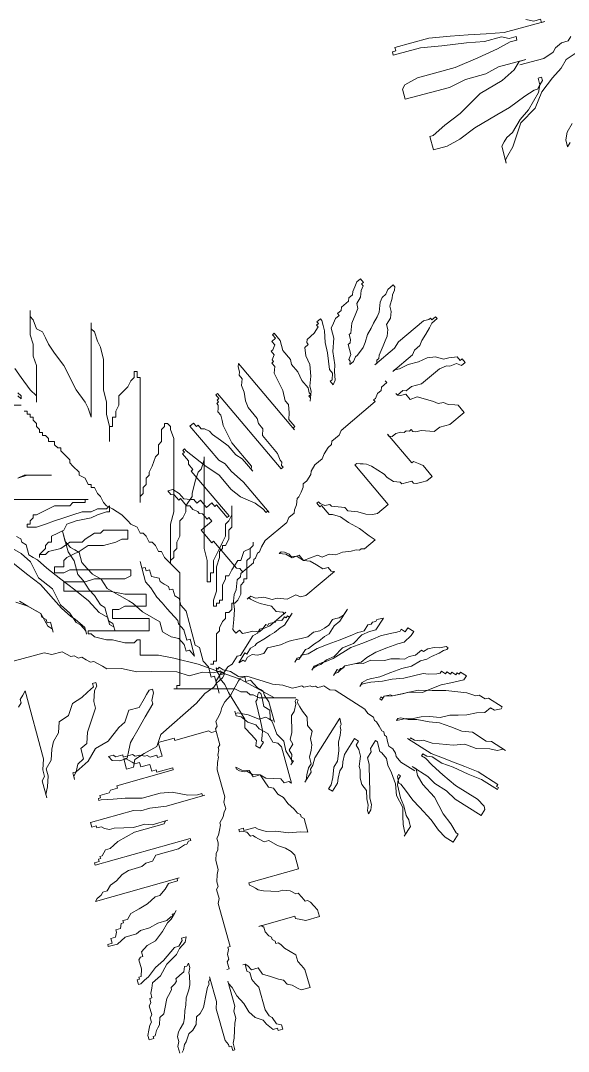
# Model space of a CAD drawing. Header units: millimetres. Extents: x -37049 to 129367, y 25385 to 90033.
# Drawn here: x 17168 to 18137, y 55000 to 56825 of the extents above; entities that cross this region are included whole.
import ezdxf

# ---------------------------------------------------------------- set-up
doc = ezdxf.new("R2010")
doc.units = ezdxf.units.MM
doc.header["$MEASUREMENT"] = 0
doc.layers.add('NCAY', color=3, linetype='Continuous', lineweight=13)

# ---------------------------------------------------------------- blocks, each defined once
blk = doc.blocks.new('A$C006502C1')
at = {"layer": 'NCAY', "color": 50}
for points in [[(236.4, 646.8), (250, 644), (262.1, 647.3), (263.7, 641.3), (269.7, 642.9), (197.5, 623.5), (165.7, 621.4), (134, 619.3), (102.3, 617.2), (64.6, 613.5), (4.4, 597.3), (6, 591.3), (0, 589.7), (1.6, 583.7), (49.8, 596.6), (87.5, 600.3), (131.3, 605.6), (163, 607.7), (193.1, 615.8), (206.7, 613), (218.8, 616.3), (220.4, 610.3), (208.3, 607), (185.9, 594.5), (151.4, 578.8), (110.9, 561.5), (44.7, 543.6), (22.2, 531.1), (17.8, 523.5), (22.7, 505.5), (100.9, 526.5), (129.4, 540.6), (165.5, 550.4), (188, 562.8), (236.1, 575.8), (224.1, 572.6), (215.3, 557.3), (194.4, 538.8), (155.5, 515.4), (119.9, 480), (93, 459.9), (72.2, 441.4), (66.2, 439.8), (72.6, 415.7), (96.7, 422.2), (119.2, 434.7), (146, 454.8), (184.9, 478.2), (207.4, 490.7), (234.2, 510.8), (250.7, 521.7), (256.7, 523.3), (261.1, 530.9), (257.9, 543), (263.9, 544.6), (265.5, 538.6), (261.1, 530.9), (258.3, 517.3), (240.7, 486.7), (225.9, 469.8), (212.7, 446.9), (202.3, 437.7), (197.9, 430.1), (193.5, 422.4), (201.6, 392.3), (199.9, 398.4), (204.3, 406), (213.1, 421.3), (220.3, 442.5), (227.5, 463.8), (252.7, 490), (264.3, 518.9), (283.5, 543.4), (298.4, 560.3), (307.2, 575.6), (323.6, 586.4)], [(318.2, 462.4), (309.4, 447.2), (306.7, 433.5), (309.9, 421.5), (314.3, 429.1)], [(315.5, 616.5), (311.1, 608.9), (299.1, 605.6), (288.7, 596.4), (284.3, 588.8), (267.8, 577.9), (225.7, 566.5)]]:
    blk.add_lwpolyline(points, dxfattribs=at)
blk = doc.blocks.new('A$C52F234E3')
at = {"layer": 'NCAY', "color": 105}
for points in [[(842, 851.9), (836.7, 858.2), (830.8, 858.7), (790.6, 906.3), (787.4, 903.6), (768.6, 925.8), (787.6, 941.9), (782.3, 948.3), (779.1, 945.6), (771.1, 955.1), (765.2, 955.6), (762.5, 958.8), (754, 962.4), (748.6, 968.8), (742.8, 969.3), (732, 982), (728.9, 979.3), (720.8, 988.8), (714.9, 989.3), (709.6, 995.6), (718.6, 997.8), (729.8, 991), (737.9, 981.5), (749.6, 980.5), (755.4, 980), (760.8, 973.7), (767.1, 979), (777.9, 966.3), (787.4, 974.4), (792.8, 968), (795.9, 970.7), (814.7, 948.5), (817.9, 951.2), (750.8, 1030.5), (754, 1033.2), (745.9, 1042.7), (746.4, 1048.6), (735.7, 1061.3), (738.8, 1063.9), (736.2, 1067.1), (739.3, 1069.8), (742, 1066.6), (758.6, 1053.4), (775.2, 1040.2), (800.3, 1023.4), (821.8, 998), (838.4, 984.8), (864, 973.8), (877.9, 963.8), (883.3, 957.5), (886.4, 960.2), (889.1, 957), (843.5, 1010.9), (821.5, 1030.5), (810.8, 1043.2), (799.6, 1050), (748.6, 1110.3), (754.9, 1115.6), (760.3, 1109.3), (763.5, 1112), (768.8, 1105.6), (774.7, 1105.1), (783.2, 1101.5), (788.6, 1095.1), (802.5, 1085.1), (816.4, 1075.1), (829.8, 1059.2), (841, 1052.4), (859.8, 1030.2), (857.1, 1033.4), (857.6, 1039.2), (822.8, 1080.5), (815.2, 1095.8), (807.6, 1111.2), (805.4, 1120.2), (803.2, 1129.3), (797.9, 1135.6), (798.4, 1141.5), (798.8, 1147.3), (796.2, 1150.5), (799.3, 1153.2), (796.7, 1156.3), (799.8, 1159), (794.5, 1165.4), (797.6, 1168.1), (910.3, 1034.8), (913.5, 1037.5), (910.8, 1040.7), (911.3, 1046.5), (908.6, 1049.7), (903.7, 1061.9), (876.9, 1093.6), (877.9, 1105.3), (869.8, 1114.8), (867.6, 1123.9), (851.5, 1142.9), (846.7, 1155.1), (844.9, 1170), (840.1, 1182.2), (841, 1193.9), (835.7, 1200.2), (836.2, 1206.1), (834, 1215.1), (834.5, 1221), (933.7, 1103.6), (931.1, 1106.7), (934.2, 1109.4), (923.5, 1122.1), (924.5, 1133.8), (922.8, 1148.7), (917.4, 1155.1), (913, 1173.1), (905.4, 1188.5), (897.9, 1203.9), (898.8, 1215.6), (893.5, 1221.9), (896.7, 1224.6), (894, 1227.8), (897.6, 1236.3), (892.3, 1242.6), (895.4, 1245.3), (899.1, 1253.9), (893.7, 1260.2), (900.1, 1265.6), (894.7, 1271.9), (897.9, 1274.6), (908.6, 1261.9), (913, 1243.9), (926.4, 1228), (928.6, 1219), (939.3, 1206.3), (946.9, 1190.9), (957.6, 1178.2), (959.8, 1169.2), (962.5, 1166), (959.3, 1163.3), (962, 1160.2), (961.5, 1154.3), (962, 1160.2), (963, 1171.9), (960.8, 1180.9), (962.3, 1198.4), (961, 1219.2), (953.5, 1234.6), (951.8, 1249.4), (958.1, 1254.8), (955.4, 1258), (955.9, 1263.8), (968.6, 1274.6), (975.4, 1285.8), (972.7, 1288.9), (975.9, 1291.6), (973.2, 1294.8), (979.6, 1300.2), (982.3, 1297), (984.5, 1288), (986.7, 1278.9), (987.9, 1258.2), (992.3, 1240.1), (995.7, 1210.4), (1001, 1204), (1000.1, 1192.3), (996.9, 1189.6), (1002.3, 1183.3), (1005.9, 1191.8), (1004.2, 1206.7), (1005.2, 1218.4), (1001.3, 1242.3), (1003.2, 1265.8), (998.8, 1283.8), (1002.5, 1292.3), (1006.2, 1300.9), (1012.5, 1306.2), (1009.8, 1309.4), (1016.2, 1314.8), (1016.7, 1320.6), (1029.3, 1331.4), (1029.8, 1337.2), (1036.2, 1342.6), (1036.7, 1348.4), (1040.3, 1357), (1044, 1365.5), (1050.3, 1370.9), (1055.7, 1364.5), (1052.5, 1361.8), (1055.2, 1358.7), (1051.5, 1350.1), (1051, 1344.3), (1050.6, 1338.4), (1043.7, 1327.2), (1045.9, 1318.2), (1042.3, 1309.6), (1034.9, 1292.6), (1034.5, 1286.7), (1033.5, 1275), (1030.3, 1272.3), (1032.5, 1263.3), (1032, 1257.4), (1028.9, 1254.8), (1031, 1245.7), (1033.2, 1236.7), (1029.6, 1228.2), (1032.3, 1225), (1031.8, 1219.1), (1038.1, 1224.5), (1041.8, 1233), (1045, 1235.7), (1055, 1249.6), (1058.6, 1258.2), (1062.8, 1272.5), (1069.6, 1283.8), (1073.2, 1292.3), (1080.1, 1303.5), (1083.7, 1312.1), (1084.7, 1323.8), (1085.2, 1329.6), (1088.8, 1338.1), (1095.2, 1343.5), (1098.8, 1352), (1108.4, 1360.1), (1111, 1356.9), (1110.6, 1351.1), (1106.9, 1342.5), (1106.4, 1336.7), (1102.3, 1322.3), (1104.5, 1313.3), (1103.5, 1301.5), (1096.7, 1290.3), (1098.9, 1281.3), (1097.9, 1269.6), (1094.2, 1261.1), (1090.6, 1252.5), (1086.9, 1244), (1083.2, 1235.5), (1082.8, 1229.6), (1079.6, 1226.9), (1079.1, 1221.1), (1075.9, 1218.4), (1110.8, 1247.9), (1117.6, 1259.1), (1162, 1296.6), (1171.1, 1298.8), (1174.2, 1301.5), (1176.9, 1298.3), (1183.2, 1303.7), (1185.9, 1300.5), (1176.4, 1292.5), (1172.8, 1283.9), (1165.9, 1272.7), (1159.1, 1261.5), (1155.4, 1253), (1145.9, 1244.9), (1142.3, 1236.4), (1107.4, 1206.9), (1110.6, 1209.6), (1119.6, 1211.8), (1135, 1219.3), (1153, 1223.7), (1168.4, 1231.3), (1183.3, 1233), (1197.6, 1228.8), (1206.7, 1231), (1221.5, 1232.7), (1226.9, 1226.3), (1230.1, 1229), (1235.4, 1222.7), (1229.1, 1217.3), (1220.6, 1221), (1208.4, 1216.1), (1202.5, 1216.6), (1190.3, 1211.7), (1158.6, 1184.9), (1149.6, 1182.7), (1140.6, 1180.5), (1131.1, 1172.5), (1125.2, 1173), (1115.7, 1164.9), (1113, 1168.1), (1115.7, 1164.9), (1121.5, 1164.4), (1130.6, 1166.6), (1138.6, 1157.1), (1150.8, 1162), (1165.2, 1157.8), (1179.6, 1153.7), (1188.1, 1150), (1197.2, 1152.2), (1205.7, 1148.5), (1217.4, 1147.6), (1223.3, 1147.1), (1234, 1134.4), (1208.6, 1112.9), (1199.6, 1110.7), (1190.6, 1108.5), (1181.1, 1100.5), (1157.6, 1102.5), (1148.6, 1100.3), (1142.8, 1100.8), (1140.1, 1103.9), (1136.9, 1101.3), (1131.1, 1101.7), (1127.9, 1099.1), (1122, 1099.6), (1113, 1097.4), (1106.7, 1092), (1100.8, 1092.5), (1098.1, 1095.7), (1141.1, 1044.9), (1144.2, 1047.6), (1152.8, 1043.9), (1161.3, 1040.3), (1177.4, 1021.2), (1167.9, 1013.2), (1158.9, 1011), (1149.8, 1008.8), (1144, 1009.3), (1141.3, 1012.5), (1132.3, 1010.3), (1123.3, 1008.1), (1120.6, 1011.2), (1108.9, 1012.2), (1097.6, 1019.1), (1092.3, 1025.4), (1081.1, 1032.3), (1069.8, 1039.1), (1061.3, 1042.8), (1055.4, 1043.2), (1049.6, 1043.7), (1043.7, 1044.2), (1040.6, 1041.5), (1099.6, 971.7), (1080.6, 955.7), (1071.6, 953.5), (1059.8, 954.4), (1045.5, 958.6), (1027.9, 960.1), (1022.5, 966.4), (1010.8, 967.4), (1005, 967.9), (999.1, 968.4), (996.4, 971.6), (987.4, 969.4), (978.9, 973), (976.2, 976.2), (973, 973.5), (978.4, 967.2), (981.5, 969.9), (995, 954), (1000.8, 953.5), (1015.2, 949.4), (1029.1, 939.3), (1048.9, 928.8), (1065.5, 915.7), (1076.7, 908.8), (1057.7, 892.7), (1051.8, 893.2), (1048.6, 890.5), (1042.8, 891), (1033.8, 888.8), (1018.9, 887.1), (1006.7, 882.3), (995, 883.3), (982.8, 878.4), (974.2, 882), (962, 877.2), (949.8, 872.3), (941.8, 881.8), (929.6, 877), (918.4, 883.8), (906.7, 884.8), (909.8, 887.5), (915.7, 887), (924.2, 883.3), (926.9, 880.1), (938.6, 879.1), (949.8, 872.3), (961.6, 871.3), (972.8, 864.5), (984, 857.6), (993, 859.8), (998.4, 853.5), (1004.2, 853), (953.5, 810.1), (944.5, 807.9), (935.9, 811.6), (920.6, 804), (903, 805.5), (894, 803.3), (879.6, 807.5), (864.7, 805.8), (856.2, 809.4), (849.8, 804.1), (853, 806.7), (855.7, 803.6), (864.2, 799.9), (872.8, 796.2), (893, 791.6), (901.1, 782.1), (906.9, 781.6), (912.8, 781.1), (915.5, 777.9), (918.6, 780.6), (890.1, 756.5), (877.9, 751.6), (871.6, 746.2), (865.7, 746.7), (859.8, 747.2), (850.8, 745), (841.8, 742.8), (836.4, 749.2), (830.1, 743.8), (824.7, 750.2), (825.2, 756), (825.7, 761.9), (826.2, 767.7), (827.6, 785.3), (825.9, 800.2), (826.9, 811.9), (830.6, 820.4), (831.5, 832.1), (832, 838), (838.4, 843.3), (838.9, 849.2), (861.1, 868), (861.5, 873.8), (864.7, 876.5), (868.4, 885), (871.5, 887.7), (875.2, 896.3), (882, 907.5), (920.1, 939.7), (923.7, 948.2), (933.3, 956.2), (933.7, 962.1), (937.4, 970.6), (938.4, 982.3), (941.5, 985), (945.2, 993.5), (948.9, 1002.1), (949.3, 1007.9), (955.7, 1013.3), (962.5, 1024.5), (963, 1030.4), (969.8, 1041.6), (982.5, 1052.3), (986.2, 1060.9), (993, 1072.1), (999.3, 1077.4), (999.8, 1083.3), (1012.5, 1094), (1016.2, 1102.5), (1076.4, 1153.5), (1073.7, 1156.7), (1076.9, 1159.3), (1080.6, 1167.9), (1086.9, 1173.2), (1087.4, 1179.1), (1096.9, 1187.1), (1094.2, 1190.3)], [(784.8, 688.6), (790.2, 688.6), (790.2, 694), (795.6, 694), (795.6, 742.6), (801, 748), (801, 753.4), (806.4, 764.2), (811.8, 769.6), (811.8, 780.4), (817.2, 780.4), (822.6, 785.8), (822.6, 796.6), (828, 796.6), (833.4, 802), (838.8, 812.8), (838.8, 828.9), (844.2, 834.3), (844.2, 839.7), (849.6, 839.7), (849.6, 872.1), (855, 877.5), (855, 893.7), (860.4, 899.1), (860.4, 904.5), (860.4, 899.1), (855, 893.7), (844.2, 888.3), (838.8, 872.1), (833.4, 872.1), (822.6, 855.9), (817.2, 845.1), (811.8, 845.1), (811.8, 839.7), (806.4, 828.9), (806.4, 802), (801, 802), (801, 796.6), (795.6, 796.6), (795.6, 791.2), (790.2, 791.2), (790.2, 802), (795.6, 818.2), (795.6, 861.3), (801, 877.5), (801, 888.3), (806.4, 893.7), (806.4, 899.1), (811.8, 899.1), (817.2, 909.9), (817.2, 926.1), (822.6, 931.5), (822.6, 969.3), (822.6, 953.1), (817.2, 942.3), (811.8, 936.9), (811.8, 915.3), (806.4, 904.5), (801, 893.7), (795.6, 882.9), (790.2, 872.1), (790.2, 850.5), (784.8, 850.5), (784.8, 834.3), (779.4, 834.3), (779.4, 872.1), (774, 893.7), (774, 1055.7), (774, 1050.3), (768.6, 1034.1), (763.2, 1028.7), (757.8, 1012.5), (752.4, 990.9), (752.4, 985.5), (741.6, 969.3), (741.6, 958.5), (736.2, 947.7), (730.7, 942.3), (730.7, 915.3), (725.3, 904.5), (725.3, 893.7), (719.9, 888.3), (719.9, 877.5), (714.5, 872.1), (714.5, 866.7), (714.5, 936.9), (719.9, 958.5), (719.9, 1088.1), (714.5, 1104.3), (714.5, 1109.7), (709.1, 1115.1), (703.7, 1115.1), (703.7, 1109.7), (698.3, 1104.3), (698.3, 1082.7), (692.9, 1077.3), (692.9, 1061.1), (687.5, 1055.7), (682.1, 1039.5), (676.7, 1028.7), (676.7, 1023.3), (671.3, 1017.9), (671.3, 1007.1), (665.9, 1001.7), (665.9, 990.9), (660.5, 985.5), (660.5, 974.7), (660.5, 1196), (655.1, 1196), (655.1, 1206.8), (649.7, 1206.8), (649.7, 1196), (644.3, 1190.6), (638.9, 1179.8), (628.1, 1169), (622.7, 1163.6), (622.7, 1147.4), (617.3, 1136.7), (617.3, 1125.9), (611.9, 1125.9), (611.9, 1109.7), (606.5, 1109.7), (606.5, 1082.7), (606.5, 1109.7), (601.1, 1131.3), (601.1, 1152.8), (595.7, 1174.4), (595.7, 1228.4), (590.3, 1250), (584.9, 1260.8), (579.5, 1277), (574.1, 1282.4), (574.1, 1293.2), (574.1, 1125.9), (568.7, 1142), (563.3, 1152.8), (547.1, 1174.4), (525.5, 1217.6), (509.3, 1239.2), (498.5, 1255.4), (493.1, 1266.2), (487.7, 1277), (476.9, 1282.4), (471.5, 1298.6), (466.1, 1304), (466.1, 1314.8), (466.1, 1271.6), (471.5, 1255.4), (471.5, 1233.8), (476.9, 1217.6), (476.9, 1152.8), (476.9, 1163.6), (466.1, 1174.4), (449.8, 1196), (439, 1212.2)], [(444.4, 1169), (449.8, 1163.6), (449.8, 1158.2), (444.4, 1163.6)], [(433.6, 1147.4), (449.8, 1147.4), (358, 1147.4)], [(444.4, 1017.9), (455.2, 1023.3), (503.9, 1023.3), (460.7, 1023.3), (444.4, 1017.9)], [(417.4, 980.1), (568.7, 980.1), (563.3, 980.1), (563.3, 974.7), (541.7, 974.7), (536.3, 969.3), (509.3, 969.3), (498.5, 963.9), (487.7, 958.5), (476.9, 953.1), (471.5, 953.1), (471.5, 947.7), (466.1, 942.3), (466.1, 936.9), (460.7, 936.9), (460.7, 931.5), (476.9, 931.5), (493.1, 936.9), (509.3, 942.3), (525.5, 947.7), (541.7, 953.1), (557.9, 958.5), (574.1, 958.5), (584.9, 963.9), (601.1, 963.9), (606.5, 969.3), (606.5, 958.5), (601.1, 958.5), (584.9, 953.1), (574.1, 947.7), (547.1, 942.3), (530.9, 936.9), (525.5, 926.1), (514.7, 920.7), (503.9, 915.3), (503.9, 904.5), (498.5, 904.5), (493.1, 899.1), (493.1, 893.7), (487.7, 888.3), (482.3, 882.9), (482.3, 877.5), (482.3, 882.9), (493.1, 882.9), (498.5, 888.3), (520.1, 893.7), (536.3, 904.5), (557.9, 904.5), (563.3, 909.9), (579.5, 920.7), (590.3, 920.7), (595.7, 926.1), (638.9, 926.1), (638.9, 909.9), (628.1, 909.9), (617.3, 904.5), (595.7, 899.1), (568.7, 899.1), (552.5, 888.3), (541.7, 882.9), (530.9, 877.5), (525.5, 872.1), (525.5, 861.3), (509.3, 861.3), (509.3, 850.5), (525.5, 850.5), (536.3, 855.9), (644.3, 855.9), (644.3, 845.1), (633.5, 839.7), (579.5, 839.7), (563.3, 834.3), (525.5, 834.3), (525.5, 818.2), (606.5, 818.2), (633.5, 812.8), (671.3, 812.8), (671.3, 791.2), (633.5, 791.2), (622.7, 785.8), (611.9, 785.8), (611.9, 769.6), (676.7, 769.6), (676.7, 748), (568.7, 748), (568.7, 742.6), (574.1, 742.6), (579.5, 737.2), (601.1, 731.8), (611.9, 731.8), (633.5, 726.4), (649.7, 726.4), (655.1, 731.8), (660.5, 731.8), (660.5, 704.8), (692.9, 704.8), (719.9, 699.4), (763.2, 688.6), (838.8, 661.6), (898.2, 629.2), (936, 629.2), (871.2, 629.2), (860.4, 634.6), (855, 634.6), (849.6, 640), (838.8, 640), (828, 645.4), (719.9, 645.4), (725.3, 645.4), (725.3, 650.8), (730.7, 650.8), (730.7, 850.5), (709.1, 872.1), (703.7, 877.5), (698.3, 888.3), (692.9, 888.3), (687.5, 899.1), (682.1, 904.5), (676.7, 904.5), (671.3, 915.3), (665.9, 920.7), (660.5, 920.7), (655.1, 931.5), (644.3, 936.9), (638.9, 942.3), (628.1, 953.1), (611.9, 963.9), (601.1, 969.3), (595.7, 974.7), (590.3, 985.5), (584.9, 990.9), (579.5, 1001.7), (574.1, 1001.7), (574.1, 1007.1), (568.7, 1007.1), (563.3, 1017.9), (552.5, 1023.3), (552.5, 1028.7), (541.7, 1039.5), (536.3, 1044.9), (536.3, 1050.3), (530.9, 1055.7), (525.5, 1061.1), (520.1, 1066.5), (520.1, 1071.9), (514.7, 1071.9), (509.3, 1077.3), (509.3, 1082.7), (498.5, 1082.7), (498.5, 1088.1), (493.1, 1093.5), (487.7, 1093.5), (487.7, 1098.9), (482.3, 1098.9), (482.3, 1104.3), (476.9, 1109.7), (476.9, 1115.1), (471.5, 1120.5), (471.5, 1125.9), (466.1, 1125.9), (466.1, 1131.3), (460.7, 1131.3), (460.7, 1136.7), (455.2, 1136.7)], [(800.5, 637.4), (792.4, 667.4), (786.4, 665.8), (781.5, 683.9), (772.2, 694.3), (765.8, 718.3), (758.1, 722.7), (741.9, 782.9), (732.7, 793.3), (729.5, 805.3), (721.8, 809.7), (718.6, 821.7), (712.6, 820.1), (710.9, 826.1), (703.3, 830.5), (695.7, 834.9), (694.1, 840.9), (680.4, 843.7), (677.2, 855.7), (671.1, 854.1), (669.5, 860.1), (663.5, 858.5), (660.3, 870.5), (670, 834.5), (679.2, 824), (690.1, 807.6), (699.4, 797.2), (708.6, 786.8), (727.1, 766), (728.7, 760), (738, 749.6), (742.9, 731.5), (748.9, 733.1), (757, 703.1), (747.7, 713.5), (741.7, 711.8), (738.5, 723.9), (729.2, 734.3), (715.5, 737.1), (700.3, 745.9), (695.4, 763.9), (664.9, 781.5), (648, 796.3), (640.3, 800.7), (625.1, 809.5), (617.4, 813.9), (602.1, 822.7), (591.3, 839.1), (576, 847.9), (566.7, 858.3), (557.5, 868.7), (552.6, 886.7), (545, 891.1), (537.4, 895.5), (528.1, 905.9), (523.2, 924), (533, 887.9), (543.8, 871.5), (550.3, 847.4), (559.6, 837), (570.4, 820.6), (579.7, 810.2), (590.6, 793.7), (598.2, 789.3), (604.7, 765.3), (612.3, 760.9), (615.6, 748.9), (613.9, 754.9), (606.3, 759.3), (603.1, 771.3), (587.8, 780.1), (569.3, 800.9), (544.7, 820.1), (520.2, 839.3), (495.7, 858.5), (478.8, 873.3), (471.1, 877.7), (463.5, 882.1), (458.7, 900.1), (451, 904.5), (449.4, 910.6), (441.8, 915)], [(434.6, 893.7), (449.9, 884.9), (466.7, 870.1), (480.9, 841.6), (505.4, 822.4), (519.5, 794), (536.4, 779.2), (547.3, 762.7), (554.9, 758.3), (564.2, 747.9), (565.8, 741.9), (562.5, 753.9), (545.7, 768.7), (538, 773.1), (521.1, 788), (484.1, 829.6), (459.6, 848.8), (435, 868)], [(446.8, 800.2), (462.1, 791.4), (477.4, 782.6), (485, 778.2), (486.6, 772.2), (494.3, 767.8), (495.9, 761.8), (501.9, 763.4), (506.8, 745.4), (505.1, 751.4), (497.5, 755.8), (485, 778.2), (462.1, 791.4), (440.8, 798.6)], [(445.6, 612.8), (450, 620.5), (448.4, 626.5), (452.8, 634.1), (457.2, 641.7), (489.6, 521.4), (488.4, 501.8), (491.6, 489.7), (487.2, 482.1), (495.3, 452), (493.7, 458.1), (496.5, 471.7), (497.6, 491.4), (494.4, 503.4), (503.2, 518.7), (504.4, 538.3), (507.2, 552), (516, 567.2), (517.1, 586.9), (533.6, 597.8), (540.7, 619.1), (557.2, 629.9), (567.6, 639.2), (578, 648.5), (576.4, 654.5), (582.4, 656.1), (584, 650.1), (579.6, 642.4), (578.5, 622.8), (581.7, 610.7), (567.3, 568.2), (566.2, 548.5), (555.8, 539.3), (560.6, 521.2), (550.2, 512), (547.4, 498.3), (541.4, 496.7), (544.6, 484.7), (543, 490.7), (547.4, 498.3), (557.8, 507.6), (568.3, 516.8), (581.5, 539.7), (603.9, 552.2), (623.1, 576.7), (633.6, 586), (640.7, 607.3), (658.8, 612.1), (667.6, 627.4), (672, 635), (676.4, 642.7), (682.4, 644.3), (684, 638.3), (681.3, 624.6), (682.9, 618.6), (669.7, 595.7), (656.5, 572.8), (647.7, 557.5), (643.3, 549.9), (640.5, 536.3), (637.7, 522.6), (631.7, 521), (636.5, 502.9), (648.6, 506.2), (651.4, 519.8), (667.8, 530.7), (690.3, 543.2), (697.4, 564.5), (760, 620), (774.8, 636.9), (791.2, 647.8), (795.6, 655.4), (806, 664.7), (810.4, 672.3), (804.4, 670.7), (802.8, 676.7), (790.8, 673.4), (771.1, 674.6), (747, 668.1), (725.7, 675.3), (680.3, 676), (654.6, 675.5), (627.3, 681.1), (601.6, 680.6), (594, 685), (578.7, 693.8), (572.7, 692.2), (565.1, 696.6), (557.4, 701), (551.4, 699.3), (543.8, 703.7), (537.8, 702.1), (530.1, 706.5), (522.5, 710.9), (504.4, 706.1), (490.8, 708.8), (400.5, 684.5)], [(794.3, 657.9), (805.3, 675.5), (808.8, 673.3), (815.5, 683.8), (823.4, 688.6), (832.3, 702.7), (838, 704), (860.1, 739.1), (868.1, 743.9), (872.5, 751), (878.2, 752.3), (882.7, 759.3), (886.2, 757.1), (888.4, 760.6), (894.1, 761.9), (899.8, 763.2), (902.1, 766.7), (911.3, 765.8), (915.7, 772.8), (919.2, 770.6), (921.5, 774.1), (925, 771.9), (929.4, 778.9), (916.1, 757.8), (908.2, 753), (898, 744.7), (890.1, 739.9), (882.1, 735.1), (866.3, 725.5), (864, 721.9), (856.1, 717.1), (849.5, 706.6), (845.9, 708.8), (834.9, 691.2), (842.8, 696), (846.3, 693.8), (850.8, 700.9), (858.7, 705.7), (868, 704.8), (879.4, 707.4), (886.1, 717.9), (909, 723.1), (922.6, 729.2), (928.4, 730.5), (939.8, 733.1), (945.6, 734.4), (957, 737), (967.2, 745.3), (978.6, 747.9), (986.6, 752.7), (994.5, 757.6), (1001.2, 768.1), (1006.9, 769.4), (1012.6, 770.7), (1020.6, 775.5), (1027.2, 786), (1013.9, 765), (1003.8, 756.6), (994.9, 742.6), (987, 737.8), (976.8, 729.4), (968.9, 724.6), (958.7, 716.3), (953, 715), (944.1, 700.9), (938.4, 699.7), (934, 692.6), (936.2, 696.1), (941.9, 697.4), (946.3, 704.5), (957.8, 707.1), (973.7, 716.7), (993.1, 724.1), (1012.5, 731.5), (1031.9, 738.9), (1045.6, 745), (1051.3, 746.3), (1057, 747.6), (1063.7, 758.2), (1069.4, 759.5), (1071.6, 763), (1077.3, 764.3), (1079.5, 767.8), (1085.3, 769.1), (1091, 770.4), (1077.7, 749.3), (1066.3, 746.7), (1052.6, 740.6), (1038, 725.2), (1018.6, 717.8), (1004, 702.5), (990.4, 696.4), (980.2, 688), (974.5, 686.7), (966.5, 681.9), (964.3, 678.4), (968.7, 685.4), (982.4, 691.6), (988.1, 692.9), (1001.8, 699), (1033.6, 718.2), (1053, 725.6), (1072.4, 733), (1086.1, 739.2), (1103.2, 743.1), (1109, 744.4), (1114.7, 745.7), (1120.4, 747), (1122.6, 750.5), (1129.7, 746), (1134.1, 753.1), (1144.6, 746.4), (1140.2, 739.4), (1127.9, 727.6), (1116.4, 725), (1097, 717.5), (1077.6, 710.1), (1061.7, 700.5), (1051.6, 692.2), (1040.1, 689.6), (1028.6, 687), (1022.9, 685.7), (1020.7, 682.2), (1015, 680.9), (1012.8, 677.4), (1009.2, 679.6), (1002.6, 669), (1004.8, 672.5), (1010.5, 673.8), (1022.9, 685.7), (1040.1, 689.6), (1055.1, 690), (1068.7, 696.1), (1093, 695.5), (1104.4, 698.1), (1119.4, 698.5), (1128.6, 697.6), (1136.6, 702.4), (1148, 705), (1158.2, 713.4), (1161.7, 711.1), (1169.7, 715.9), (1181.1, 718.5), (1190.4, 717.6), (1196.1, 718.9), (1201.8, 720.2), (1205.3, 718), (1203.1, 714.5), (1197.4, 713.2), (1189.4, 708.4), (1175.8, 702.3), (1167.8, 697.5), (1156.4, 694.9), (1140.5, 685.2), (1123.3, 681.3), (1103.9, 673.9), (1084.5, 666.5), (1067.3, 662.6), (1061.6, 661.3), (1053.6, 656.5), (1049.2, 649.5), (1051.4, 653), (1057.2, 654.3), (1068.6, 656.9), (1089.3, 658.6), (1106.5, 662.5), (1127.2, 664.2), (1144.4, 668.1), (1161.6, 672), (1170.8, 671), (1185.8, 671.4), (1191.5, 672.7), (1193.7, 676.2), (1200.8, 671.8), (1203, 675.3), (1210, 670.9), (1212.2, 674.4), (1219.3, 670), (1221.5, 673.5), (1225, 671.3), (1227.2, 674.8), (1237.8, 668.1), (1233.3, 661.1), (1210.4, 655.9), (1193.2, 652), (1173.8, 644.6), (1160.2, 638.5), (1135.9, 639), (1124.5, 636.4), (1107.3, 632.5), (1103.8, 634.8), (1098.1, 633.5), (1092.3, 632.2), (1090.1, 628.6), (1086.6, 630.9), (1084.4, 627.3), (1087.9, 625.1), (1092.3, 632.2), (1107.3, 632.5), (1153.1, 642.9), (1177.3, 642.4), (1201.6, 641.9), (1238.5, 638.2), (1254.8, 632.9), (1260.6, 634.2), (1271.1, 627.5), (1276.8, 628.8), (1301.4, 613.3), (1299.2, 609.8), (1287.8, 607.2), (1280.7, 611.6), (1270.6, 603.3), (1255.6, 602.9), (1238.4, 599), (1223.5, 598.6), (1208.5, 598.3), (1191.3, 594.4), (1172.8, 596.2), (1157.8, 595.8), (1140.6, 591.9), (1131.4, 592.8), (1119.9, 590.2), (1114.2, 588.9), (1116.4, 592.4), (1122.1, 593.7), (1134.9, 590.6), (1149.9, 591), (1171.9, 586.9), (1190.4, 585.1), (1210.2, 577.6), (1230, 570), (1248.5, 568.2), (1273.1, 552.7), (1282.3, 551.8), (1306.9, 536.2), (1303.4, 538.5), (1297.7, 537.2), (1292, 535.9), (1279.2, 539), (1255, 539.5), (1235.2, 547.1), (1214.5, 545.4), (1177.5, 549.1), (1161.2, 554.4), (1155.5, 553.1), (1146.2, 554), (1139.2, 558.5), (1137, 554.9), (1133.5, 557.2), (1175.7, 530.6), (1195.5, 523), (1215.3, 515.5), (1235.1, 507.9), (1258.4, 498.1), (1293.5, 476), (1291.3, 472.5), (1294.8, 470.3), (1292.6, 466.7), (1264.5, 484.5), (1241.2, 494.2), (1214.4, 506.2), (1194.6, 513.8), (1177, 524.9), (1167.7, 525.8), (1160.7, 530.2), (1158.5, 526.7), (1165.5, 522.3), (1177.4, 509.9), (1196.3, 493.1), (1218.7, 474.1), (1257.3, 449.7), (1269.2, 437.3), (1270.5, 431.6), (1263.8, 421.1), (1218.1, 449.9), (1202.8, 464.4), (1181.7, 477.7), (1169.8, 490.1), (1141.7, 507.8), (1148.7, 503.4), (1151.3, 491.9), (1161, 476), (1181.2, 453.5), (1196.9, 424), (1210.1, 405.9), (1219.7, 390), (1223.2, 387.8), (1214.4, 373.7), (1200.3, 382.6), (1188.5, 394.9), (1175.3, 413), (1155.1, 435.6), (1143.3, 447.9), (1130.1, 466), (1121.8, 476.2), (1118.3, 478.4), (1117, 484.1), (1121.4, 491.2), (1117.9, 493.4), (1115.7, 489.9), (1117, 484.1), (1116, 474.9), (1121.3, 452), (1127.4, 438.3), (1131.3, 421.1), (1136.1, 413.2), (1137.4, 407.5), (1138.7, 401.7), (1127.7, 384.2), (1129.9, 387.7), (1128.6, 393.4), (1126, 404.9), (1125.6, 419.8), (1125.2, 434.8), (1114.2, 456.4), (1112.5, 477.1), (1105.1, 496.5), (1099, 510.2), (1096.4, 521.6), (1088, 531.8), (1084.5, 534), (1081.9, 545.5), (1080.6, 551.2), (1077.1, 553.4), (1068.2, 539.3), (1069.6, 533.6), (1062.9, 523.1), (1065.5, 511.6), (1066.3, 481.7), (1066.7, 466.7), (1067.1, 451.7), (1069.7, 440.3), (1068.8, 431), (1064.4, 424), (1063.1, 429.7), (1064, 439), (1061.4, 450.4), (1061, 465.4), (1052.6, 475.6), (1050, 487), (1049.6, 502), (1048.3, 507.7), (1049.2, 517), (1050.2, 526.2), (1047.5, 537.7), (1042.7, 545.6), (1047.2, 552.6), (1040.1, 557.1), (1022.4, 529), (1019.3, 516.2), (1018.4, 507), (1014, 499.9), (1010.8, 487.2), (1009.9, 477.9), (1001.1, 463.9), (994, 468.3), (998.5, 475.3), (1001.6, 488.1), (1003.4, 506.6), (1010, 517.1), (1011.9, 535.6), (1011.5, 550.6), (1014.6, 563.3), (1015.5, 572.6), (1014.2, 578.3), (1016.4, 581.8), (1015.1, 587.5), (1013.8, 593.3), (969.6, 523), (966.4, 510.2), (962, 503.2), (963.3, 497.5), (952.2, 479.9), (954.5, 483.4), (955.4, 492.7), (958.5, 505.4), (962.9, 512.4), (960.3, 523.9), (963.4, 536.7), (964.3, 545.9), (961.7, 557.4), (964.9, 570.1), (956.5, 580.3), (956.1, 595.2), (947.8, 605.4), (943, 613.3), (938.2, 621.3), (940.4, 624.8), (936.9, 627), (934.6, 623.5), (935.9, 617.8), (932.8, 605), (928.4, 598), (929.2, 568), (926.1, 555.3), (930.9, 547.4), (924.2, 536.8), (929.1, 528.9), (928.1, 519.6), (931.7, 517.4), (927.2, 510.4), (929.4, 513.9), (928.1, 519.6), (923.3, 527.6), (918.5, 535.5), (914.6, 552.7), (902.7, 565.1), (895.3, 584.5), (890.5, 592.4), (890.1, 607.4), (879.6, 614), (877, 625.5), (875.7, 631.2), (874.3, 636.9), (870.8, 639.1), (868.6, 635.6), (867.7, 626.4), (865.5, 622.9), (869.4, 605.7), (873.3, 588.5), (875.9, 577.1), (877.2, 571.3), (876.3, 562.1), (875.4, 552.8), (878.9, 550.6), (872.3, 540.1), (865.2, 544.5), (866.2, 553.8), (857.8, 563.9), (846, 576.3), (845.6, 591.3), (816.7, 638.9), (810.5, 652.6), (802.2, 662.7), (800.9, 668.5), (796.1, 676.4), (794.8, 682.1), (798.3, 679.9), (800.5, 683.4), (807.5, 679), (820.3, 675.9), (834.4, 667), (849.3, 667.4), (878.4, 658.9), (894.7, 653.6), (913.1, 651.8), (929.4, 646.4), (935.2, 647.7), (946.6, 650.3), (950.1, 648.1), (955.9, 649.4), (961.6, 650.7), (965.1, 648.5), (970.8, 649.8), (974.3, 647.6), (980.1, 648.9), (985.8, 650.2), (996.4, 643.5), (1005.6, 642.6), (1058.3, 609.4), (1063.2, 601.4), (1073.7, 594.8), (1075, 589.1), (1078.5, 586.9), (1083.3, 578.9), (1088.2, 571), (1091.7, 568.8), (1093, 563), (1096.5, 560.8), (1097.8, 555.1), (1099.1, 549.4), (1100.4, 543.6), (1107.4, 539.2), (1112.3, 531.3), (1113.6, 525.5), (1121.9, 515.4), (1146.5, 499.9)], [(794.9, 570.2), (786.9, 567.9), (781.7, 570.8), (721.7, 553.9), (720.6, 557.9), (692.6, 550), (699.3, 526.1), (691.3, 523.8), (690.2, 527.8), (678.2, 524.4), (673.1, 527.3), (669.1, 526.2), (660, 527.9), (652, 525.7), (646.9, 528.6), (630.8, 524.1), (629.7, 528.1), (617.7, 524.7), (612.6, 527.6), (604.6, 525.3), (610.8, 518.4), (624, 517.8), (636, 521.2), (646.2, 515.4), (651.3, 512.6), (659.3, 514.8), (661.6, 506.8), (677.6, 511.3), (681, 499.3), (689, 501.6), (690.1, 497.6), (718.1, 505.5), (719.2, 501.5), (619.2, 473.3), (620.3, 469.3), (608.3, 466), (605.5, 460.9), (589.5, 456.4), (590.6, 452.4), (586.6, 451.2), (587.7, 447.2), (591.7, 448.4), (612.8, 450), (633.9, 451.6), (664.2, 451.5), (696.2, 460.5), (717.3, 462.1), (744.7, 456.9), (761.8, 457.4), (769.8, 459.6), (770.9, 455.6), (774.9, 456.7), (706.9, 437.6), (677.8, 433.7), (661.8, 429.2), (648.7, 429.9), (572.7, 408.5), (574.9, 400.5), (582.9, 402.8), (584.1, 398.8), (592.1, 401), (597.2, 398.1), (606.3, 396.4), (614.3, 398.6), (631.4, 399.1), (648.6, 399.6), (668.6, 405.3), (681.7, 404.6), (709.7, 412.5), (705.7, 411.4), (702.8, 406.3), (650.8, 391.6), (635.9, 383.1), (621, 374.7), (614.2, 368.4), (607.3, 362.2), (599.3, 359.9), (596.4, 354.8), (593.5, 349.7), (589.5, 348.5), (590.7, 344.5), (586.7, 343.4), (587.8, 339.4), (579.8, 337.2), (580.9, 333.2), (748.9, 380.4), (750, 376.4), (746, 375.3), (743.2, 370.2), (739.2, 369), (728.3, 361.7), (688.3, 350.4), (682.5, 340.2), (670.5, 336.8), (663.7, 330.6), (639.7, 323.8), (628.8, 316.4), (619, 305.1), (608.1, 297.7), (602.4, 287.5), (594.4, 285.2), (591.5, 280.1), (584.6, 273.8), (581.8, 268.7), (729.8, 310.3), (725.8, 309.2), (726.9, 305.2), (710.9, 300.7), (705.1, 290.5), (695.4, 279.1), (687.4, 276.8), (673.6, 264.3), (658.8, 255.8), (643.9, 247.4), (638.1, 237.1), (630.1, 234.9), (631.2, 230.9), (627.2, 229.7), (625.5, 220.6), (617.5, 218.4), (618.6, 214.4), (616.9, 205.3), (608.9, 203), (611.1, 195), (603.1, 192.8), (604.2, 188.8), (620.2, 193.3), (634, 205.8), (654, 211.4), (660.9, 217.6), (676.9, 222.1), (691.7, 230.6), (707.7, 235.1), (714.6, 241.4), (718.6, 242.5), (717.5, 246.5), (721.5, 247.6), (724.4, 252.7), (721.5, 247.6), (715.7, 237.4), (708.9, 231.1), (700.2, 215.7), (687.6, 199.3), (672.7, 190.8), (663, 179.4), (665.2, 171.4), (661.2, 170.3), (658.3, 165.2), (662.8, 149.2), (662.2, 136), (658.2, 134.9), (659.3, 130.9), (655.3, 129.8), (657.6, 121.8), (661.6, 122.9), (668.5, 129.2), (675.3, 135.4), (688, 151.9), (701.7, 164.4), (721.2, 187.1), (729.2, 189.4), (735, 199.6), (733.9, 203.6), (741.9, 205.9), (740.1, 196.8), (730.4, 185.4), (724.6, 175.1), (708, 157.5), (696.5, 137), (682.7, 124.6), (681, 115.4), (679.2, 106.3), (681.4, 98.3), (677.4, 97.2), (679.7, 89.2), (676.8, 84.1), (681.3, 68.1), (678.4, 63), (680.7, 55), (677.8, 49.8), (676.1, 40.7), (674.3, 31.6), (676.5, 23.6), (684.5, 25.9), (683.4, 29.9), (687.4, 31), (689.2, 40.1), (692.1, 45.2), (694.9, 50.3), (695.6, 63.5), (702.4, 69.7), (704.2, 78.8), (707.7, 97.1), (710.6, 102.2), (716.3, 112.4), (715.2, 116.4), (722.1, 122.7), (725, 127.8), (723.8, 131.8), (730.7, 138), (737.6, 144.3), (739.3, 153.4), (743.3, 154.5), (746.2, 159.7), (748.5, 151.7), (746.7, 142.5), (747.8, 138.5), (748.3, 121.4), (746.6, 112.3), (741.9, 98.1), (741.3, 84.9), (739.6, 75.8), (738.9, 62.7), (737.2, 53.6), (731.4, 43.3), (728.5, 38.2), (726.8, 29.1), (729, 21.1), (727.3, 12), (730.7, 0)], [(734.7, 1.1), (737.5, 6.2), (739.3, 15.4), (742.2, 20.5), (746.8, 34.7), (753.7, 41), (759.4, 51.2), (760.1, 64.3), (766.9, 70.6), (772.7, 80.8), (774.4, 89.9), (776.2, 99.1), (777.9, 108.2), (779.7, 117.3), (782.6, 122.4), (781.5, 126.4), (784.3, 131.5), (783.2, 135.5), (795.6, 91.6), (794.9, 78.5), (810.7, 22.5), (816.9, 15.6), (818, 11.6), (822, 12.7), (824.3, 4.7), (828.3, 5.9), (824.9, 17.9), (826.7, 27), (827.3, 40.1), (827.9, 53.2), (829.7, 62.3), (826.3, 74.3), (828.1, 83.5), (815.7, 127.4), (816.8, 123.4), (823.1, 116.6), (831.6, 101.7), (844.1, 87.9), (852.6, 73.1), (863.9, 63.3), (878.2, 58.7), (884.4, 51.8), (895.8, 42.1), (903.8, 44.3), (904.9, 40.4), (912.9, 42.6), (910.7, 50.6), (901.6, 52.3), (894.2, 63.2), (889.1, 66.1), (881.7, 77), (870.5, 116.9), (864.2, 123.8), (858, 130.7), (854.6, 142.7), (849.5, 145.5), (846.1, 157.5), (842.1, 156.4), (846.1, 157.5), (851.2, 154.7), (857.5, 147.8), (869.5, 151.2), (876.8, 140.3), (891.1, 135.7), (905.3, 131), (914.5, 129.3), (920.7, 122.4), (929.8, 120.7), (940.1, 114.9), (945.2, 112.1), (961.2, 116.6), (952.2, 148.5), (946, 155.4), (939.7, 162.3), (936.3, 174.3), (915.9, 185.8), (909.6, 192.6), (904.5, 195.5), (900.5, 194.4), (899.4, 198.4), (894.2, 201.3), (893.1, 205.3), (888, 208.1), (881.7, 215), (879.5, 223), (874.4, 225.9), (870.4, 224.7), (934.4, 242.7), (935.5, 238.7), (944.6, 237), (953.7, 235.2), (977.7, 242), (974.4, 254), (968.1, 260.8), (961.9, 267.7), (956.8, 270.6), (952.8, 269.5), (946.5, 276.3), (940.3, 283.2), (936.3, 282.1), (926, 287.8), (912.9, 288.5), (904.9, 286.2), (891.8, 286.8), (878.6, 287.5), (869.5, 289.2), (864.4, 292.1), (859.3, 295), (854.1, 297.8), (853, 301.8), (941, 326.6), (934.3, 350.5), (928, 357.4), (917.8, 363.2), (903.5, 367.8), (888.2, 376.4), (880.2, 374.2), (869.9, 379.9), (864.8, 382.8), (859.7, 385.6), (855.7, 384.5), (849.4, 391.4), (840.3, 393.1), (836.3, 392), (835.2, 396), (843.2, 398.3), (844.3, 394.3), (864.3, 399.9), (869.4, 397), (883.7, 392.4), (900.8, 392.9), (923, 390.5), (944.2, 392.1), (957.3, 391.5), (950.6, 415.5), (945.4, 418.4), (944.3, 422.4), (939.2, 425.2), (932.9, 432.1), (921.6, 441.9), (914.2, 452.7), (903.9, 458.5), (896.6, 469.3), (887.5, 471.1), (880.1, 482), (872.7, 492.8), (860.7, 489.5), (853.3, 500.3), (840.2, 501), (830, 506.7), (831.1, 502.7), (836.2, 499.8), (845.3, 498.1), (849.3, 499.2), (859.6, 493.5), (872.7, 492.8), (883, 487.1), (896.1, 486.5), (909.2, 485.8), (915.5, 479), (923.5, 481.2), (928.6, 478.3), (910.6, 542.3), (904.4, 549.2), (895.2, 550.9), (886.7, 565.8), (871.4, 574.4), (865.1, 581.3), (850.9, 585.9), (839.5, 595.6), (830.4, 597.4), (828.1, 605.4), (829.2, 601.4), (833.2, 602.5), (842.4, 600.8), (851.5, 599), (870.9, 591.5), (882.9, 594.9), (888, 592), (893.1, 589.2), (897.1, 590.3), (898.2, 586.3), (888.1, 622.3), (880.8, 633.1), (878.5, 641.1), (873.4, 644), (868.3, 646.9), (862, 653.7), (855.8, 660.6), (847.8, 658.4), (845.5, 666.4), (837.5, 664.1), (834.6, 659), (831.8, 653.9), (828.9, 648.7), (820.3, 633.4), (810.5, 622), (804.8, 611.8), (803, 602.6), (797.2, 592.4), (794.4, 587.3), (796.6, 579.3), (793.7, 574.2), (801.6, 546.2), (798.7, 541.1), (799.9, 537.1), (798.1, 527.9), (799.2, 523.9), (797.5, 514.8), (796.8, 501.7), (810.3, 453.7), (808.6, 444.6), (811.9, 432.6), (809.1, 427.5), (807.3, 418.4), (801.6, 408.1), (802.7, 404.1), (800.9, 395), (799.2, 385.9), (796.3, 380.8), (798.5, 372.8), (797.9, 359.7), (795, 354.5), (794.4, 341.4), (798.9, 325.4), (797.1, 316.3), (796.5, 303.2), (798.8, 295.2), (795.9, 290.1), (800.4, 274.1), (798.6, 265), (820, 189), (816, 187.9), (817.1, 183.9), (815.3, 174.8), (817.6, 166.8), (814.7, 161.7), (818.1, 149.7), (814.1, 148.5)]]:
    blk.add_lwpolyline(points, dxfattribs=at)

msp = doc.modelspace()

# ---------------------------------------------------------------- block references
at = {"layer": 'NCAY', "ltscale": 30}
for name, p in [('A$C006502C1', (17825.9, 56180)), ('A$C52F234E3', (16719, 54996.7))]:
    msp.add_blockref(name, p, dxfattribs=at)

doc.saveas('drawing.dxf')
